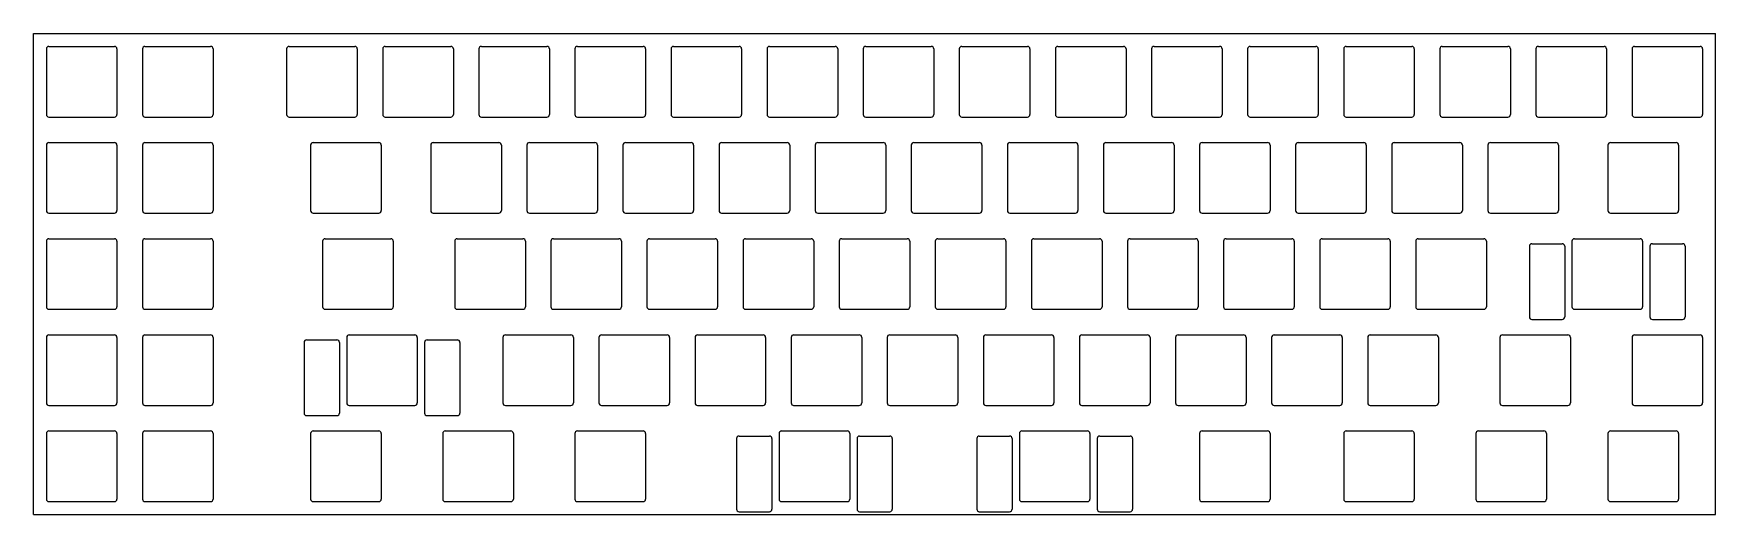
# Model space of a CAD drawing. Header units: millimetres. Extents: x 0 to 333, y -95 to 0.
import ezdxf

# ---------------------------------------------------------------- set-up
doc = ezdxf.new("R2010")
doc.units = ezdxf.units.MM

msp = doc.modelspace()

# ---------------------------------------------------------------- linework, layer by layer
for p, q in [((0, 0), (333.375, 0)), ((0, -95.25), (0, 0)), ((333.375, -95.25), (333.375, 0)), ((2.525, -3.025), (2.525, -16.025)), ((3.025, -2.525), (16.025, -2.525)), ((16.525, -3.025), (16.525, -16.025)), ((21.575, -3.025), (21.575, -16.025)), ((22.075, -2.525), (35.075, -2.525)), ((35.575, -3.025), (35.575, -16.025)), ((50.15, -3.025), (50.15, -16.025)), ((50.65, -2.525), (63.65, -2.525)), ((64.15, -3.025), (64.15, -16.025)), ((69.2, -3.025), (69.2, -16.025)), ((69.7, -2.525), (82.7, -2.525)), ((83.2, -3.025), (83.2, -16.025)), ((88.25, -3.025), (88.25, -16.025)), ((88.75, -2.525), (101.75, -2.525)), ((102.25, -3.025), (102.25, -16.025)), ((107.3, -3.025), (107.3, -16.025)), ((107.8, -2.525), (120.8, -2.525)), ((121.3, -3.025), (121.3, -16.025)), ((126.35, -3.025), (126.35, -16.025)), ((126.85, -2.525), (139.85, -2.525)), ((140.35, -3.025), (140.35, -16.025)), ((145.4, -3.025), (145.4, -16.025)), ((145.9, -2.525), (158.9, -2.525)), ((159.4, -3.025), (159.4, -16.025)), ((164.45, -3.025), (164.45, -16.025)), ((164.95, -2.525), (177.95, -2.525)), ((178.45, -3.025), (178.45, -16.025)), ((183.5, -3.025), (183.5, -16.025)), ((184, -2.525), (197, -2.525)), ((197.5, -3.025), (197.5, -16.025)), ((202.55, -3.025), (202.55, -16.025)), ((203.05, -2.525), (216.05, -2.525)), ((216.55, -3.025), (216.55, -16.025)), ((221.6, -3.025), (221.6, -16.025)), ((222.1, -2.525), (235.1, -2.525)), ((235.6, -3.025), (235.6, -16.025)), ((240.65, -3.025), (240.65, -16.025)), ((241.15, -2.525), (254.15, -2.525)), ((254.65, -3.025), (254.65, -16.025)), ((259.7, -3.025), (259.7, -16.025)), ((260.2, -2.525), (273.2, -2.525)), ((273.7, -3.025), (273.7, -16.025)), ((278.75, -3.025), (278.75, -16.025)), ((279.25, -2.525), (292.25, -2.525)), ((292.75, -3.025), (292.75, -16.025)), ((297.8, -3.025), (297.8, -16.025)), ((298.3, -2.525), (311.3, -2.525)), ((311.8, -3.025), (311.8, -16.025)), ((316.85, -3.025), (316.85, -16.025)), ((317.35, -2.525), (330.35, -2.525)), ((330.85, -3.025), (330.85, -16.025)), ((3.025, -16.525), (16.025, -16.525)), ((22.075, -16.525), (35.075, -16.525)), ((50.65, -16.525), (63.65, -16.525)), ((69.7, -16.525), (82.7, -16.525)), ((88.75, -16.525), (101.75, -16.525)), ((107.8, -16.525), (120.8, -16.525)), ((126.85, -16.525), (139.85, -16.525)), ((145.9, -16.525), (158.9, -16.525)), ((164.95, -16.525), (177.95, -16.525)), ((184, -16.525), (197, -16.525)), ((203.05, -16.525), (216.05, -16.525)), ((222.1, -16.525), (235.1, -16.525)), ((241.15, -16.525), (254.15, -16.525)), ((260.2, -16.525), (273.2, -16.525)), ((279.25, -16.525), (292.25, -16.525)), ((298.3, -16.525), (311.3, -16.525)), ((317.35, -16.525), (330.35, -16.525)), ((2.525, -22.075), (2.525, -35.075)), ((3.025, -21.575), (16.025, -21.575)), ((16.525, -22.075), (16.525, -35.075)), ((21.575, -22.075), (21.575, -35.075)), ((22.075, -21.575), (35.075, -21.575)), ((35.575, -22.075), (35.575, -35.075)), ((54.9125, -22.075), (54.9125, -35.075)), ((55.4125, -21.575), (68.4125, -21.575)), ((68.9125, -22.075), (68.9125, -35.075)), ((78.725, -22.075), (78.725, -35.075)), ((79.225, -21.575), (92.225, -21.575)), ((92.725, -22.075), (92.725, -35.075)), ((97.775, -22.075), (97.775, -35.075)), ((98.275, -21.575), (111.275, -21.575)), ((111.775, -22.075), (111.775, -35.075)), ((116.825, -22.075), (116.825, -35.075)), ((117.325, -21.575), (130.325, -21.575)), ((130.825, -22.075), (130.825, -35.075)), ((135.875, -22.075), (135.875, -35.075)), ((136.375, -21.575), (149.375, -21.575)), ((149.875, -22.075), (149.875, -35.075)), ((154.925, -22.075), (154.925, -35.075)), ((155.425, -21.575), (168.425, -21.575)), ((168.925, -22.075), (168.925, -35.075)), ((173.975, -22.075), (173.975, -35.075)), ((174.475, -21.575), (187.475, -21.575)), ((187.975, -22.075), (187.975, -35.075)), ((193.025, -22.075), (193.025, -35.075)), ((193.525, -21.575), (206.525, -21.575)), ((207.025, -22.075), (207.025, -35.075)), ((212.075, -22.075), (212.075, -35.075)), ((212.575, -21.575), (225.575, -21.575)), ((226.075, -22.075), (226.075, -35.075)), ((231.125, -22.075), (231.125, -35.075)), ((231.625, -21.575), (244.625, -21.575)), ((245.125, -22.075), (245.125, -35.075)), ((250.175, -22.075), (250.175, -35.075)), ((250.675, -21.575), (263.675, -21.575)), ((264.175, -22.075), (264.175, -35.075)), ((269.225, -22.075), (269.225, -35.075)), ((269.725, -21.575), (282.725, -21.575)), ((283.225, -22.075), (283.225, -35.075)), ((288.275, -22.075), (288.275, -35.075)), ((288.775, -21.575), (301.775, -21.575)), ((302.275, -22.075), (302.275, -35.075)), ((312.0875, -22.075), (312.0875, -35.075)), ((312.5875, -21.575), (325.5875, -21.575)), ((326.0875, -22.075), (326.0875, -35.075)), ((3.025, -35.575), (16.025, -35.575)), ((22.075, -35.575), (35.075, -35.575)), ((55.4125, -35.575), (68.4125, -35.575)), ((79.225, -35.575), (92.225, -35.575)), ((98.275, -35.575), (111.275, -35.575)), ((117.325, -35.575), (130.325, -35.575)), ((136.375, -35.575), (149.375, -35.575)), ((155.425, -35.575), (168.425, -35.575)), ((174.475, -35.575), (187.475, -35.575)), ((193.525, -35.575), (206.525, -35.575)), ((212.575, -35.575), (225.575, -35.575)), ((231.625, -35.575), (244.625, -35.575)), ((250.675, -35.575), (263.675, -35.575)), ((269.725, -35.575), (282.725, -35.575)), ((288.775, -35.575), (301.775, -35.575)), ((312.5875, -35.575), (325.5875, -35.575)), ((2.525, -41.125), (2.525, -54.125)), ((3.025, -40.625), (16.025, -40.625)), ((16.525, -41.125), (16.525, -54.125)), ((21.575, -41.125), (21.575, -54.125)), ((22.075, -40.625), (35.075, -40.625)), ((35.575, -41.125), (35.575, -54.125)), ((57.29375, -41.125), (57.29375, -54.125)), ((57.79375, -40.625), (70.79375, -40.625)), ((71.29375, -41.125), (71.29375, -54.125)), ((83.4875, -41.125), (83.4875, -54.125)), ((83.9875, -40.625), (96.9875, -40.625)), ((97.4875, -41.125), (97.4875, -54.125)), ((102.5375, -41.125), (102.5375, -54.125)), ((103.0375, -40.625), (116.0375, -40.625)), ((116.5375, -41.125), (116.5375, -54.125)), ((121.5875, -41.125), (121.5875, -54.125)), ((122.0875, -40.625), (135.0875, -40.625)), ((135.5875, -41.125), (135.5875, -54.125)), ((140.6375, -41.125), (140.6375, -54.125)), ((141.1375, -40.625), (154.1375, -40.625)), ((154.6375, -41.125), (154.6375, -54.125)), ((159.6875, -41.125), (159.6875, -54.125)), ((160.1875, -40.625), (173.1875, -40.625)), ((173.6875, -41.125), (173.6875, -54.125)), ((178.7375, -41.125), (178.7375, -54.125)), ((179.2375, -40.625), (192.2375, -40.625)), ((192.7375, -41.125), (192.7375, -54.125)), ((197.7875, -41.125), (197.7875, -54.125)), ((198.2875, -40.625), (211.2875, -40.625)), ((211.7875, -41.125), (211.7875, -54.125)), ((216.8375, -41.125), (216.8375, -54.125)), ((217.3375, -40.625), (230.3375, -40.625)), ((230.8375, -41.125), (230.8375, -54.125)), ((235.8875, -41.125), (235.8875, -54.125)), ((236.3875, -40.625), (249.3875, -40.625)), ((249.8875, -41.125), (249.8875, -54.125)), ((254.9375, -41.125), (254.9375, -54.125)), ((255.4375, -40.625), (268.4375, -40.625)), ((268.9375, -41.125), (268.9375, -54.125)), ((273.9875, -41.125), (273.9875, -54.125)), ((274.4875, -40.625), (287.4875, -40.625)), ((287.9875, -41.125), (287.9875, -54.125)), ((296.50575, -42.125), (296.50575, -56.125)), ((297.00575, -41.625), (303.00575, -41.625)), ((303.50575, -42.125), (303.50575, -56.125)), ((304.94375, -41.125), (304.94375, -54.125)), ((305.44375, -40.625), (318.44375, -40.625)), ((318.94375, -41.125), (318.94375, -54.125)), ((320.38175, -42.125), (320.38175, -56.125)), ((320.88175, -41.625), (326.88175, -41.625)), ((327.38175, -42.125), (327.38175, -56.125)), ((3.025, -54.625), (16.025, -54.625)), ((22.075, -54.625), (35.075, -54.625)), ((57.79375, -54.625), (70.79375, -54.625)), ((83.9875, -54.625), (96.9875, -54.625)), ((103.0375, -54.625), (116.0375, -54.625)), ((122.0875, -54.625), (135.0875, -54.625)), ((141.1375, -54.625), (154.1375, -54.625)), ((160.1875, -54.625), (173.1875, -54.625)), ((179.2375, -54.625), (192.2375, -54.625)), ((198.2875, -54.625), (211.2875, -54.625)), ((217.3375, -54.625), (230.3375, -54.625)), ((236.3875, -54.625), (249.3875, -54.625)), ((255.4375, -54.625), (268.4375, -54.625)), ((274.4875, -54.625), (287.4875, -54.625)), ((297.00575, -56.625), (303.00575, -56.625)), ((305.44375, -54.625), (318.44375, -54.625)), ((320.88175, -56.625), (326.88175, -56.625)), ((3.025, -59.675), (16.025, -59.675)), ((22.075, -59.675), (35.075, -59.675)), ((62.55625, -59.675), (75.55625, -59.675)), ((93.5125, -59.675), (106.5125, -59.675)), ((112.5625, -59.675), (125.5625, -59.675)), ((131.6125, -59.675), (144.6125, -59.675)), ((150.6625, -59.675), (163.6625, -59.675)), ((169.7125, -59.675), (182.7125, -59.675)), ((188.7625, -59.675), (201.7625, -59.675)), ((207.8125, -59.675), (220.8125, -59.675)), ((226.8625, -59.675), (239.8625, -59.675)), ((245.9125, -59.675), (258.9125, -59.675)), ((264.9625, -59.675), (277.9625, -59.675)), ((291.15625, -59.675), (304.15625, -59.675)), ((317.35, -59.675), (330.35, -59.675)), ((2.525, -60.175), (2.525, -73.175)), ((16.525, -60.175), (16.525, -73.175)), ((21.575, -60.175), (21.575, -73.175)), ((35.575, -60.175), (35.575, -73.175)), ((53.61825, -61.175), (53.61825, -75.175)), ((54.11825, -60.675), (60.11825, -60.675)), ((60.61825, -61.175), (60.61825, -75.175)), ((62.05625, -60.175), (62.05625, -73.175)), ((76.05625, -60.175), (76.05625, -73.175)), ((77.49425, -61.175), (77.49425, -75.175)), ((77.99425, -60.675), (83.99425, -60.675)), ((84.49425, -61.175), (84.49425, -75.175)), ((93.0125, -60.175), (93.0125, -73.175)), ((107.0125, -60.175), (107.0125, -73.175)), ((112.0625, -60.175), (112.0625, -73.175)), ((126.0625, -60.175), (126.0625, -73.175)), ((131.1125, -60.175), (131.1125, -73.175)), ((145.1125, -60.175), (145.1125, -73.175)), ((150.1625, -60.175), (150.1625, -73.175)), ((164.1625, -60.175), (164.1625, -73.175)), ((169.2125, -60.175), (169.2125, -73.175)), ((183.2125, -60.175), (183.2125, -73.175)), ((188.2625, -60.175), (188.2625, -73.175)), ((202.2625, -60.175), (202.2625, -73.175)), ((207.3125, -60.175), (207.3125, -73.175)), ((221.3125, -60.175), (221.3125, -73.175)), ((226.3625, -60.175), (226.3625, -73.175)), ((240.3625, -60.175), (240.3625, -73.175)), ((245.4125, -60.175), (245.4125, -73.175)), ((259.4125, -60.175), (259.4125, -73.175)), ((264.4625, -60.175), (264.4625, -73.175)), ((278.4625, -60.175), (278.4625, -73.175)), ((290.65625, -60.175), (290.65625, -73.175)), ((304.65625, -60.175), (304.65625, -73.175)), ((316.85, -60.175), (316.85, -73.175)), ((330.85, -60.175), (330.85, -73.175)), ((3.025, -73.675), (16.025, -73.675)), ((22.075, -73.675), (35.075, -73.675)), ((54.11825, -75.675), (60.11825, -75.675)), ((62.55625, -73.675), (75.55625, -73.675)), ((77.99425, -75.675), (83.99425, -75.675)), ((93.5125, -73.675), (106.5125, -73.675)), ((112.5625, -73.675), (125.5625, -73.675)), ((131.6125, -73.675), (144.6125, -73.675)), ((150.6625, -73.675), (163.6625, -73.675)), ((169.7125, -73.675), (182.7125, -73.675)), ((188.7625, -73.675), (201.7625, -73.675)), ((207.8125, -73.675), (220.8125, -73.675)), ((226.8625, -73.675), (239.8625, -73.675)), ((245.9125, -73.675), (258.9125, -73.675)), ((264.9625, -73.675), (277.9625, -73.675)), ((291.15625, -73.675), (304.15625, -73.675)), ((317.35, -73.675), (330.35, -73.675)), ((2.525, -79.225), (2.525, -92.225)), ((3.025, -78.725), (16.025, -78.725)), ((16.525, -79.225), (16.525, -92.225)), ((21.575, -79.225), (21.575, -92.225)), ((22.075, -78.725), (35.075, -78.725)), ((35.575, -79.225), (35.575, -92.225)), ((54.9125, -79.225), (54.9125, -92.225)), ((55.4125, -78.725), (68.4125, -78.725)), ((68.9125, -79.225), (68.9125, -92.225)), ((81.10625, -79.225), (81.10625, -92.225)), ((81.60625, -78.725), (94.60625, -78.725)), ((95.10625, -79.225), (95.10625, -92.225)), ((107.3, -79.225), (107.3, -92.225)), ((107.8, -78.725), (120.8, -78.725)), ((121.3, -79.225), (121.3, -92.225)), ((139.84325, -79.725), (145.84325, -79.725)), ((147.78125, -79.225), (147.78125, -92.225)), ((148.28125, -78.725), (161.28125, -78.725)), ((161.78125, -79.225), (161.78125, -92.225)), ((163.71925, -79.725), (169.71925, -79.725)), ((187.46825, -79.725), (193.46825, -79.725)), ((195.40625, -79.225), (195.40625, -92.225)), ((195.90625, -78.725), (208.90625, -78.725)), ((209.40625, -79.225), (209.40625, -92.225)), ((211.34425, -79.725), (217.34425, -79.725)), ((231.125, -79.225), (231.125, -92.225)), ((231.625, -78.725), (244.625, -78.725)), ((245.125, -79.225), (245.125, -92.225)), ((259.7, -79.225), (259.7, -92.225)), ((260.2, -78.725), (273.2, -78.725)), ((273.7, -79.225), (273.7, -92.225)), ((285.89375, -79.225), (285.89375, -92.225)), ((286.39375, -78.725), (299.39375, -78.725)), ((299.89375, -79.225), (299.89375, -92.225)), ((312.0875, -79.225), (312.0875, -92.225)), ((312.5875, -78.725), (325.5875, -78.725)), ((326.0875, -79.225), (326.0875, -92.225)), ((139.34325, -80.225), (139.34325, -94.225)), ((146.34325, -80.225), (146.34325, -94.225)), ((163.21925, -80.225), (163.21925, -94.225)), ((170.21925, -80.225), (170.21925, -94.225)), ((186.96825, -80.225), (186.96825, -94.225)), ((193.96825, -80.225), (193.96825, -94.225)), ((210.84425, -80.225), (210.84425, -94.225)), ((217.84425, -80.225), (217.84425, -94.225)), ((3.025, -92.725), (16.025, -92.725)), ((22.075, -92.725), (35.075, -92.725)), ((55.4125, -92.725), (68.4125, -92.725)), ((81.60625, -92.725), (94.60625, -92.725)), ((107.8, -92.725), (120.8, -92.725)), ((148.28125, -92.725), (161.28125, -92.725)), ((195.90625, -92.725), (208.90625, -92.725)), ((231.625, -92.725), (244.625, -92.725)), ((260.2, -92.725), (273.2, -92.725)), ((286.39375, -92.725), (299.39375, -92.725)), ((312.5875, -92.725), (325.5875, -92.725)), ((0, -95.25), (333.375, -95.25)), ((139.84325, -94.725), (145.84325, -94.725)), ((163.71925, -94.725), (169.71925, -94.725)), ((187.46825, -94.725), (193.46825, -94.725)), ((211.34425, -94.725), (217.34425, -94.725))]:
    msp.add_line(p, q)
for centre, start, end in [((3.025, -3.025), 90, 180), ((16.025, -3.025), 0, 90), ((22.075, -3.025), 90, 180), ((35.075, -3.025), 0, 90), ((50.65, -3.025), 90, 180), ((63.65, -3.025), 0, 90), ((69.7, -3.025), 90, 180), ((82.7, -3.025), 0, 90), ((88.75, -3.025), 90, 180), ((101.75, -3.025), 0, 90), ((107.8, -3.025), 90, 180), ((120.8, -3.025), 0, 90), ((126.85, -3.025), 90, 180), ((139.85, -3.025), 0, 90), ((145.9, -3.025), 90, 180), ((158.9, -3.025), 0, 90), ((164.95, -3.025), 90, 180), ((177.95, -3.025), 0, 90), ((184, -3.025), 90, 180), ((197, -3.025), 0, 90), ((203.05, -3.025), 90, 180), ((216.05, -3.025), 0, 90), ((222.1, -3.025), 90, 180), ((235.1, -3.025), 0, 90), ((241.15, -3.025), 90, 180), ((254.15, -3.025), 0, 90), ((260.2, -3.025), 90, 180), ((273.2, -3.025), 0, 90), ((279.25, -3.025), 90, 180), ((292.25, -3.025), 0, 90), ((298.3, -3.025), 90, 180), ((311.3, -3.025), 0, 90), ((317.35, -3.025), 90, 180), ((330.35, -3.025), 0, 90), ((3.025, -16.025), 180, 270), ((16.025, -16.025), 270, 0), ((22.075, -16.025), 180, 270), ((35.075, -16.025), 270, 0), ((50.65, -16.025), 180, 270), ((63.65, -16.025), 270, 0), ((69.7, -16.025), 180, 270), ((82.7, -16.025), 270, 0), ((88.75, -16.025), 180, 270), ((101.75, -16.025), 270, 0), ((107.8, -16.025), 180, 270), ((120.8, -16.025), 270, 0), ((126.85, -16.025), 180, 270), ((139.85, -16.025), 270, 0), ((145.9, -16.025), 180, 270), ((158.9, -16.025), 270, 0), ((164.95, -16.025), 180, 270), ((177.95, -16.025), 270, 0), ((184, -16.025), 180, 270), ((197, -16.025), 270, 0), ((203.05, -16.025), 180, 270), ((216.05, -16.025), 270, 0), ((222.1, -16.025), 180, 270), ((235.1, -16.025), 270, 0), ((241.15, -16.025), 180, 270), ((254.15, -16.025), 270, 0), ((260.2, -16.025), 180, 270), ((273.2, -16.025), 270, 0), ((279.25, -16.025), 180, 270), ((292.25, -16.025), 270, 0), ((298.3, -16.025), 180, 270), ((311.3, -16.025), 270, 0), ((317.35, -16.025), 180, 270), ((330.35, -16.025), 270, 0), ((3.025, -22.075), 90, 180), ((16.025, -22.075), 0, 90), ((22.075, -22.075), 90, 180), ((35.075, -22.075), 0, 90), ((55.4125, -22.075), 90, 180), ((68.4125, -22.075), 0, 90), ((79.225, -22.075), 90, 180), ((92.225, -22.075), 0, 90), ((98.275, -22.075), 90, 180), ((111.275, -22.075), 0, 90), ((117.325, -22.075), 90, 180), ((130.325, -22.075), 0, 90), ((136.375, -22.075), 90, 180), ((149.375, -22.075), 0, 90), ((155.425, -22.075), 90, 180), ((168.425, -22.075), 0, 90), ((174.475, -22.075), 90, 180), ((187.475, -22.075), 0, 90), ((193.525, -22.075), 90, 180), ((206.525, -22.075), 0, 90), ((212.575, -22.075), 90, 180), ((225.575, -22.075), 0, 90), ((231.625, -22.075), 90, 180), ((244.625, -22.075), 0, 90), ((250.675, -22.075), 90, 180), ((263.675, -22.075), 0, 90), ((269.725, -22.075), 90, 180), ((282.725, -22.075), 0, 90), ((288.775, -22.075), 90, 180), ((301.775, -22.075), 0, 90), ((312.5875, -22.075), 90, 180), ((325.5875, -22.075), 0, 90), ((3.025, -35.075), 180, 270), ((16.025, -35.075), 270, 0), ((22.075, -35.075), 180, 270), ((35.075, -35.075), 270, 0), ((55.4125, -35.075), 180, 270), ((68.4125, -35.075), 270, 0), ((79.225, -35.075), 180, 270), ((92.225, -35.075), 270, 0), ((98.275, -35.075), 180, 270), ((111.275, -35.075), 270, 0), ((117.325, -35.075), 180, 270), ((130.325, -35.075), 270, 0), ((136.375, -35.075), 180, 270), ((149.375, -35.075), 270, 0), ((155.425, -35.075), 180, 270), ((168.425, -35.075), 270, 0), ((174.475, -35.075), 180, 270), ((187.475, -35.075), 270, 0), ((193.525, -35.075), 180, 270), ((206.525, -35.075), 270, 0), ((212.575, -35.075), 180, 270), ((225.575, -35.075), 270, 0), ((231.625, -35.075), 180, 270), ((244.625, -35.075), 270, 0), ((250.675, -35.075), 180, 270), ((263.675, -35.075), 270, 0), ((269.725, -35.075), 180, 270), ((282.725, -35.075), 270, 0), ((288.775, -35.075), 180, 270), ((301.775, -35.075), 270, 0), ((312.5875, -35.075), 180, 270), ((325.5875, -35.075), 270, 0), ((3.025, -41.125), 90, 180), ((16.025, -41.125), 0, 90), ((22.075, -41.125), 90, 180), ((35.075, -41.125), 0, 90), ((57.79375, -41.125), 90, 180), ((70.79375, -41.125), 0, 90), ((83.9875, -41.125), 90, 180), ((96.9875, -41.125), 0, 90), ((103.0375, -41.125), 90, 180), ((116.0375, -41.125), 0, 90), ((122.0875, -41.125), 90, 180), ((135.0875, -41.125), 0, 90), ((141.1375, -41.125), 90, 180), ((154.1375, -41.125), 0, 90), ((160.1875, -41.125), 90, 180), ((173.1875, -41.125), 0, 90), ((179.2375, -41.125), 90, 180), ((192.2375, -41.125), 0, 90), ((198.2875, -41.125), 90, 180), ((211.2875, -41.125), 0, 90), ((217.3375, -41.125), 90, 180), ((230.3375, -41.125), 0, 90), ((236.3875, -41.125), 90, 180), ((249.3875, -41.125), 0, 90), ((255.4375, -41.125), 90, 180), ((268.4375, -41.125), 0, 90), ((274.4875, -41.125), 90, 180), ((287.4875, -41.125), 0, 90), ((297.00575, -42.125), 90, 180), ((303.00575, -42.125), 0, 90), ((305.44375, -41.125), 90, 180), ((318.44375, -41.125), 0, 90), ((320.88175, -42.125), 90, 180), ((326.88175, -42.125), 0, 90), ((3.025, -54.125), 180, 270), ((16.025, -54.125), 270, 0), ((22.075, -54.125), 180, 270), ((35.075, -54.125), 270, 0), ((57.79375, -54.125), 180, 270), ((70.79375, -54.125), 270, 0), ((83.9875, -54.125), 180, 270), ((96.9875, -54.125), 270, 0), ((103.0375, -54.125), 180, 270), ((116.0375, -54.125), 270, 0), ((122.0875, -54.125), 180, 270), ((135.0875, -54.125), 270, 0), ((141.1375, -54.125), 180, 270), ((154.1375, -54.125), 270, 0), ((160.1875, -54.125), 180, 270), ((173.1875, -54.125), 270, 0), ((179.2375, -54.125), 180, 270), ((192.2375, -54.125), 270, 0), ((198.2875, -54.125), 180, 270), ((211.2875, -54.125), 270, 0), ((217.3375, -54.125), 180, 270), ((230.3375, -54.125), 270, 0), ((236.3875, -54.125), 180, 270), ((249.3875, -54.125), 270, 0), ((255.4375, -54.125), 180, 270), ((268.4375, -54.125), 270, 0), ((274.4875, -54.125), 180, 270), ((287.4875, -54.125), 270, 0), ((297.00575, -56.125), 180, 270), ((303.00575, -56.125), 270, 0), ((305.44375, -54.125), 180, 270), ((318.44375, -54.125), 270, 0), ((320.88175, -56.125), 180, 270), ((326.88175, -56.125), 270, 0), ((3.025, -60.175), 90, 180), ((16.025, -60.175), 0, 90), ((22.075, -60.175), 90, 180), ((35.075, -60.175), 0, 90), ((62.55625, -60.175), 90, 180), ((75.55625, -60.175), 0, 90), ((93.5125, -60.175), 90, 180), ((106.5125, -60.175), 0, 90), ((112.5625, -60.175), 90, 180), ((125.5625, -60.175), 0, 90), ((131.6125, -60.175), 90, 180), ((144.6125, -60.175), 0, 90), ((150.6625, -60.175), 90, 180), ((163.6625, -60.175), 0, 90), ((169.7125, -60.175), 90, 180), ((182.7125, -60.175), 0, 90), ((188.7625, -60.175), 90, 180), ((201.7625, -60.175), 0, 90), ((207.8125, -60.175), 90, 180), ((220.8125, -60.175), 0, 90), ((226.8625, -60.175), 90, 180), ((239.8625, -60.175), 0, 90), ((245.9125, -60.175), 90, 180), ((258.9125, -60.175), 0, 90), ((264.9625, -60.175), 90, 180), ((277.9625, -60.175), 0, 90), ((291.15625, -60.175), 90, 180), ((304.15625, -60.175), 0, 90), ((317.35, -60.175), 90, 180), ((330.35, -60.175), 0, 90), ((54.11825, -61.175), 90, 180), ((60.11825, -61.175), 0, 90), ((77.99425, -61.175), 90, 180), ((83.99425, -61.175), 0, 90), ((3.025, -73.175), 180, 270), ((16.025, -73.175), 270, 0), ((22.075, -73.175), 180, 270), ((35.075, -73.175), 270, 0), ((62.55625, -73.175), 180, 270), ((75.55625, -73.175), 270, 0), ((93.5125, -73.175), 180, 270), ((106.5125, -73.175), 270, 0), ((112.5625, -73.175), 180, 270), ((125.5625, -73.175), 270, 0), ((131.6125, -73.175), 180, 270), ((144.6125, -73.175), 270, 0), ((150.6625, -73.175), 180, 270), ((163.6625, -73.175), 270, 0), ((169.7125, -73.175), 180, 270), ((182.7125, -73.175), 270, 0), ((188.7625, -73.175), 180, 270), ((201.7625, -73.175), 270, 0), ((207.8125, -73.175), 180, 270), ((220.8125, -73.175), 270, 0), ((226.8625, -73.175), 180, 270), ((239.8625, -73.175), 270, 0), ((245.9125, -73.175), 180, 270), ((258.9125, -73.175), 270, 0), ((264.9625, -73.175), 180, 270), ((277.9625, -73.175), 270, 0), ((291.15625, -73.175), 180, 270), ((304.15625, -73.175), 270, 0), ((317.35, -73.175), 180, 270), ((330.35, -73.175), 270, 0), ((54.11825, -75.175), 180, 270), ((60.11825, -75.175), 270, 0), ((77.99425, -75.175), 180, 270), ((83.99425, -75.175), 270, 0), ((3.025, -79.225), 90, 180), ((16.025, -79.225), 0, 90), ((22.075, -79.225), 90, 180), ((35.075, -79.225), 0, 90), ((55.4125, -79.225), 90, 180), ((68.4125, -79.225), 0, 90), ((81.60625, -79.225), 90, 180), ((94.60625, -79.225), 0, 90), ((107.8, -79.225), 90, 180), ((120.8, -79.225), 0, 90), ((139.84325, -80.225), 90, 180), ((145.84325, -80.225), 0, 90), ((148.28125, -79.225), 90, 180), ((161.28125, -79.225), 0, 90), ((163.71925, -80.225), 90, 180), ((169.71925, -80.225), 0, 90), ((187.46825, -80.225), 90, 180), ((193.46825, -80.225), 0, 90), ((195.90625, -79.225), 90, 180), ((208.90625, -79.225), 0, 90), ((211.34425, -80.225), 90, 180), ((217.34425, -80.225), 0, 90), ((231.625, -79.225), 90, 180), ((244.625, -79.225), 0, 90), ((260.2, -79.225), 90, 180), ((273.2, -79.225), 0, 90), ((286.39375, -79.225), 90, 180), ((299.39375, -79.225), 0, 90), ((312.5875, -79.225), 90, 180), ((325.5875, -79.225), 0, 90), ((3.025, -92.225), 180, 270), ((16.025, -92.225), 270, 0), ((22.075, -92.225), 180, 270), ((35.075, -92.225), 270, 0), ((55.4125, -92.225), 180, 270), ((68.4125, -92.225), 270, 0), ((81.60625, -92.225), 180, 270), ((94.60625, -92.225), 270, 0), ((107.8, -92.225), 180, 270), ((120.8, -92.225), 270, 0), ((148.28125, -92.225), 180, 270), ((161.28125, -92.225), 270, 0), ((195.90625, -92.225), 180, 270), ((208.90625, -92.225), 270, 0), ((231.625, -92.225), 180, 270), ((244.625, -92.225), 270, 0), ((260.2, -92.225), 180, 270), ((273.2, -92.225), 270, 0), ((286.39375, -92.225), 180, 270), ((299.39375, -92.225), 270, 0), ((312.5875, -92.225), 180, 270), ((325.5875, -92.225), 270, 0), ((139.84325, -94.225), 180, 270), ((145.84325, -94.225), 270, 0), ((163.71925, -94.225), 180, 270), ((169.71925, -94.225), 270, 0), ((187.46825, -94.225), 180, 270), ((193.46825, -94.225), 270, 0), ((211.34425, -94.225), 180, 270), ((217.34425, -94.225), 270, 0)]:
    msp.add_arc(centre, 0.5, start, end)

doc.saveas('drawing.dxf')
